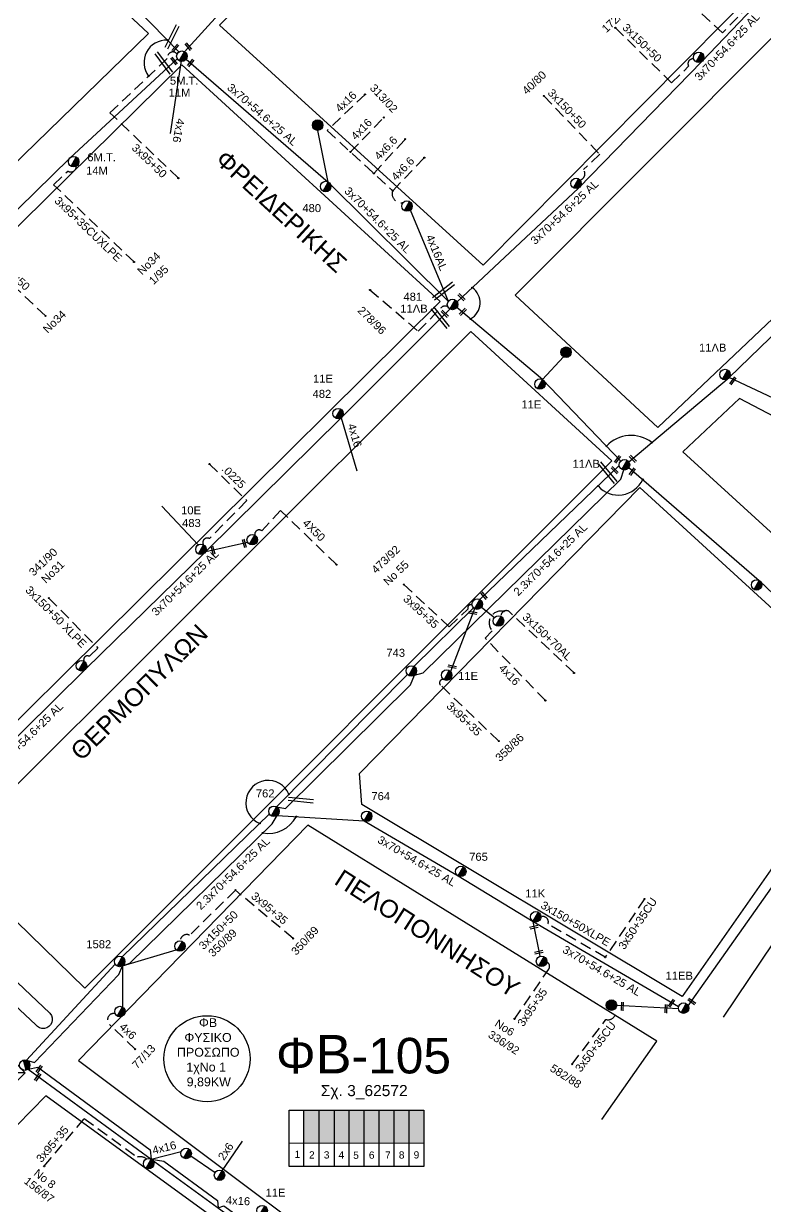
# Model space of a CAD drawing. Header units: millimetres. Extents: x 1138 to 9186, y 1584 to 2927.
# Drawn here: x 7734.1 to 7900.8, y 2413.7 to 2679.6 of the extents above; entities that cross this region are included whole.
import ezdxf
from ezdxf.enums import TextEntityAlignment as Align

# ---------------------------------------------------------------- set-up
doc = ezdxf.new("R2010")
doc.units = ezdxf.units.MM
doc.linetypes.add('DASHED', pattern=[19.05, 12.7, -6.35])
for name, color, linetype, lineweight in [('.0225', 7, 'DASHED', 30), ('2x6', 7, 'SYN_LINE', 30), ('3x150+50', 7, 'Continuous', 30), ('3x150+50 XLPE', 7, 'SYN_LINE', 30), ('3x150+70AL', 7, 'DASHED', 30), ('3x150AL+50CU', 7, 'Continuous', 30), ('3x70+54.6+25 AL', 7, 'SYN_LINE', 30), ('3x95+35', 7, 'Continuous', 30), ('3x95+35CUXLPE', 7, 'Continuous', 30), ('3X95+50', 7, 'Continuous', 30), ('4x16', 7, 'Continuous', 30), ('4x50', 7, 'Continuous', 30), ('4x50+16', 7, 'Continuous', 30), ('4x50+16AL', 7, 'Continuous', 30), ('4x6', 7, 'SYN_LINE', 30), ('Υπόβαθρο ΔΕΗ', 7, 'Continuous', 30)]:
    doc.layers.add(name, color=color, linetype=linetype, lineweight=lineweight)
for name, color, linetype in [('3x50+35CU', 7, 'Continuous'), ('Pillar OTE', 7, 'Continuous'), ('TEXT ΚΑΛΩΔΙΩΝ', 7, 'Continuous'), ('Άγνωστα', 7, 'Continuous'), ('Καλώδια ΧΤ   3x150AL+50CU', 7, 'DASHED'), ('Μηχανική τομή', 7, 'Continuous'), ('Στύλος Ξύλινος', 7, 'Continuous'), ('Στύλος Ξύλινος @ 1', 7, 'Continuous'), ('Στύλος ΦΜ', 7, 'Continuous'), ('Στύλος ΦΜ @ 1', 7, 'Continuous'), ('Συνδέσεις', 7, 'Continuous'), ('Τομή', 7, 'Continuous'), ('Υποσταθμός εναέριος 2 στύλων', 7, 'Continuous'), ('Υποσταθμός πόλεως', 7, 'Continuous')]:
    doc.layers.add(name, color=color, linetype=linetype)
doc.styles.add('arial', font='arial.ttf')
doc.styles.get("Standard").update_dxf_attribs({"font": 'arial.ttf'})
doc.linetypes.add('SYN_LINE', pattern='A,0.5,-0.0001,["/\\/\\/\\/",Standard,S=0.1,R=0,X=0,Y=-0.05],-0.25', length=0.7501)

# ---------------------------------------------------------------- blocks, each defined once
blk = doc.blocks.new('ΥΠΑΡΧΩΝ ΤΣΙΜΕΝΤΕΝΙΟΣ ΣΤΥΛΟΣ')
at = {"layer": 'Στύλος ΦΜ'}
blk.add_hatch(color=7, dxfattribs=at).paths.add_polyline_path([(-1.29, -2.28, 0.574793), (2.62, 0, 0.268822), (1.3, 2.27)])
at = {"layer": 'Στύλος ΦΜ', "color": 7}
blk.add_line((-1.29, -2.28), (1.3, 2.27), dxfattribs=at)
blk.add_circle((0, 0), 2.62, dxfattribs=at)
at = {"layer": 'Στύλος ΦΜ', "flags": 4}
for tag, p in [('ΑΡΙΘΜΟΣ', (-4.68, 8.05)), ('ΤΥΠΟΣ', (-4.91, 3.03))]:
    blk.add_attdef(tag, p, '', height=4, dxfattribs=at)
blk = doc.blocks.new('ΥΠΑΡΧΩΝ ΞΥΛΙΝΟΣ ΣΤΥΛΟΣ')
at = {"layer": 'Στύλος Ξύλινος'}
h = blk.add_hatch(color=7, dxfattribs=at)
h.paths.add_polyline_path([(-2.62, 0, 0.270008), (-1.29, -2.28), (1.3, 2.27, 0.576266)])
h.paths.add_polyline_path([(-1.29, -2.28, 0.574793), (2.62, 0, 0.268822), (1.3, 2.27)])
at = {"layer": 'Στύλος Ξύλινος', "color": 7}
blk.add_line((-1.29, -2.28), (1.3, 2.27), dxfattribs=at)
blk.add_circle((0, 0), 2.62, dxfattribs=at)
at = {"layer": 'Στύλος Ξύλινος', "flags": 4}
for tag, p in [('ΑΡΙΘΜΟΣ', (-4.91, 8.6)), ('ΤΥΠΟΣ', (-4.85, 3.39))]:
    blk.add_attdef(tag, p, '', height=4, dxfattribs=at)
blk = doc.blocks.new('ΥΠΟΣΤΑΘΜΟΣ ΕΝΑΕΡΙΟΣ ΕΠΙ 2 ΣΤΥΛΩΝ')
at = {"layer": 'Υποσταθμός εναέριος 2 στύλων', "linetype": 'Continuous'}
for points in [[(-11.97, -2.11, 0.574793), (-8.45, -0.07, 0.268822), (-9.64, 1.98)], [(9.68, -2.15, 0.574793), (13.19, -0.1, 0.268822), (12.01, 1.95)]]:
    blk.add_hatch(color=256, dxfattribs=at).paths.add_polyline_path(points)
for p, q in [((-11.97, -2.11), (-9.64, 1.98)), ((9.68, -2.15), (12.01, 1.95))]:
    blk.add_line(p, q, dxfattribs=at)
for centre in [(-10.81, -0.07), (10.84, -0.1)]:
    blk.add_circle(centre, 2.36, dxfattribs=at)
at = {"layer": 'Υποσταθμός πόλεως', "linetype": 'Continuous', "ltscale": 40}
blk.add_lwpolyline([(-8.57, 2.82), (8.57, 2.82), (8.57, -2.82), (-8.57, -2.82)], close=True, dxfattribs=at)
for points in [[(-5.75, 0), (-8.57, 2.82)], [(-8.57, -2.82), (-5.75, 0)], [(-5.75, 0), (5.75, 0)], [(5.75, 0), (8.57, 2.82)], [(8.57, -2.82), (5.75, 0)]]:
    blk.add_lwpolyline(points, dxfattribs=at)
at = {"layer": 'Υποσταθμός εναέριος 2 στύλων', "ltscale": 40, "flags": 1}
for tag, p in [('ΜΕΤΑΣΧΗΜΑΤΙΣΜΟΣ', (14.09, 2.51)), ('ΙΣΧΥΣ', (14.07, -0.28)), ('ΑΡΙΘΜΟΣ', (14.19, -3))]:
    blk.add_attdef(tag, p, '', height=1.8, dxfattribs=at)
blk = doc.blocks.new('ΜΗΧΑΝΙΚΗ ΤΟΜΗ')
at = {"layer": 'Μηχανική τομή', "ltscale": 40}
for p, q in [((-1.9, 0.8), (5.7, 0.8)), ((-1.9, -0.8), (5.7, -0.8))]:
    blk.add_line(p, q, dxfattribs=at)
blk = doc.blocks.new('ΤΟΜΗ')
at = {"layer": 'Τομή', "ltscale": 40}
for p, q in [((-5.7, 0), (17.1, 0)), ((-5.7, -2.8), (17.1, -2.8))]:
    blk.add_line(p, q, dxfattribs=at)
blk = doc.blocks.new('_ΣΥΝΔΕΣΗ')
at = {"layer": 'Συνδέσεις', "linetype": 'SYN_LINE', "ltscale": 40}
blk.add_hatch(color=256, dxfattribs=at).paths.add_polyline_path([(0.5, 0, 1), (-0.5, 0, 1)])
at = {"layer": 'Συνδέσεις'}
blk.add_circle((0, 0), 0.5, dxfattribs=at)

msp = doc.modelspace()

# ---------------------------------------------------------------- hatches: boundary and pattern name
at = {"layer": 'Καλώδια ΧΤ   3x150AL+50CU', "linetype": 'DASHED', "lineweight": -3, "ltscale": 0.2}
h = msp.add_hatch(color=1, dxfattribs=at)
h.dxf.hatch_style = 1
h.paths.add_polyline_path([(7800.52, 2435.27), (7797.08, 2435.28), (7797.08, 2427.91), (7800.52, 2427.91)])
h = msp.add_hatch(color=151, dxfattribs=at)
h.dxf.hatch_style = 1
h.paths.add_polyline_path([(7800.52, 2427.91), (7803.96, 2427.91), (7803.96, 2435.27), (7800.52, 2435.27)])
h = msp.add_hatch(color=2, dxfattribs=at)
h.dxf.hatch_style = 1
h.paths.add_polyline_path([(7807.25, 2435.27), (7803.96, 2435.27), (7803.96, 2427.91), (7807.25, 2427.9)])
h = msp.add_hatch(color=27, dxfattribs=at)
h.dxf.hatch_style = 1
h.paths.add_polyline_path([(7810.64, 2435.27), (7807.25, 2435.27), (7807.25, 2427.9), (7810.64, 2427.9)])
h = msp.add_hatch(color=85, dxfattribs=at)
h.dxf.hatch_style = 1
h.paths.add_polyline_path([(7810.64, 2427.9), (7814.04, 2427.9), (7814.04, 2435.27), (7810.64, 2435.27)])
h = msp.add_hatch(color=62, dxfattribs=at)
h.dxf.hatch_style = 1
h.paths.add_polyline_path([(7814.04, 2427.9), (7817.43, 2427.9), (7817.43, 2435.27), (7814.04, 2435.27)])
h = msp.add_hatch(color=30, dxfattribs=at)
h.dxf.hatch_style = 1
h.paths.add_polyline_path([(7817.37, 2427.9), (7820.77, 2427.9), (7820.77, 2435.27), (7817.37, 2435.27)])
h = msp.add_hatch(color=173, dxfattribs=at)
h.dxf.hatch_style = 1
h.paths.add_polyline_path([(7820.69, 2427.9), (7824.09, 2427.89), (7824.09, 2435.27), (7820.69, 2435.27)])

# ---------------------------------------------------------------- linework, layer by layer
at = {"layer": '.0225', "color": 173, "linetype": 'DASHED', "lineweight": -3, "ltscale": 0.2}
msp.add_lwpolyline([(7775.86, 2580.56), (7784.23, 2572.34), (7775.85, 2563.79, 0.785785), (7774.52, 2562.41, 2.300341)], format="xyb", dxfattribs=at)
at = {"lineweight": -3, "ltscale": 0.2}
msp.add_circle((7775.3, 2446.87), 9.67, dxfattribs=at)
at = {"layer": '2x6', "color": 173, "linetype": 'SYN_LINE', "lineweight": -3, "ltscale": 10}
msp.add_lwpolyline([(7778.7, 2421.68), (7783.29, 2428.33)], dxfattribs=at)
at = {"layer": '3x150+50', "color": 62, "linetype": 'DASHED', "lineweight": -3, "ltscale": 0.2}
for points in [[(7867.11, 2678.64), (7879.75, 2666.26), (7883.58, 2670, -0.642761), (7884.73, 2671.63, 149.644447)], [(7851.04, 2663.31), (7863.62, 2650.19), (7859.93, 2646.76, -0.538062), (7859.18, 2644.39, 1.746549)], [(7864.82, 2469.67), (7851.95, 2477.16, 0.65716), (7850.4, 2478.76, -2.203864)]]:
    msp.add_lwpolyline(points, format="xyb", dxfattribs=at)
at = {"layer": '3x150+50', "color": 173, "linetype": 'DASHED', "lineweight": -3, "ltscale": 0.2}
msp.add_lwpolyline([(7811.94, 2619.7), (7822.79, 2610.42), (7827.83, 2615.63, -0.302395), (7829.42, 2615.98, -240.049024)], format="xyb", dxfattribs=at)
at = {"layer": '3x150+50', "color": 1, "linetype": 'DASHED', "lineweight": -3, "ltscale": 0.2}
msp.add_lwpolyline([(7781.69, 2484.78), (7771.4, 2474.61, 0.557093), (7769.29, 2473.36, -45.074069)], format="xyb", dxfattribs=at)
at = {"layer": '3x150+50 XLPE', "color": 173, "linetype": 'DASHED', "lineweight": -3, "ltscale": 0.2}
msp.add_lwpolyline([(7739.75, 2550.41), (7750.79, 2539.19), (7748.87, 2537.3, 0.750949), (7747.65, 2536.23, -144.611953)], format="xyb", dxfattribs=at)
at = {"layer": '3x150+70AL', "color": 1, "linetype": 'DASHED', "lineweight": -3, "ltscale": 0.2}
msp.add_lwpolyline([(7857.82, 2533.59), (7843.36, 2547.29, 0.703392), (7841.41, 2546.3, 3.011955)], format="xyb", dxfattribs=at)
at = {"layer": '3x150AL+50CU', "color": 173, "linetype": 'DASHED', "lineweight": -3, "ltscale": 0.2}
msp.add_lwpolyline([(7901.77, 2802.84), (7906.53, 2798.43, -0.51785), (7908.28, 2793.91), (7956.43, 2748.51, -0.292904), (7955.3, 2742.75), (7938.7, 2725.56, 0.430184), (7934.51, 2721.84), (7912.4, 2699.29, 0.686277), (7907.8, 2694.78), (7891.2, 2677.49), (7878.09, 2689.66)], format="xyb", dxfattribs=at)
at = {"layer": '3x50+35CU', "color": 62, "linetype": 'DASHED', "lineweight": -3, "ltscale": 0.2}
msp.add_lwpolyline([(7873.68, 2482.79), (7864.82, 2469.67)], dxfattribs=at)
msp.add_lwpolyline([(7857.39, 2445.62), (7864.99, 2455.69, 0.631053), (7867.08, 2458.08, 5.916029)], format="xyb", dxfattribs=at)
at = {"layer": '3x70+54.6+25 AL', "color": 30, "linetype": 'SYN_LINE', "lineweight": -3, "ltscale": 15}
for points in [[(7897.05, 2801.47), (7873.43, 2778.03), (7848.41, 2752.98), (7816.7, 2720.75), (7791.57, 2696.75), (7770.24, 2673.27)], [(7770.62, 2671.57), (7802.56, 2643.96), (7829.57, 2617.14)], [(7802.56, 2643.96), (7800.21, 2655.58)]]:
    msp.add_lwpolyline(points, dxfattribs=at)
at = {"layer": '3x70+54.6+25 AL', "color": 5, "linetype": 'SYN_LINE', "lineweight": -3, "ltscale": 15}
msp.add_lwpolyline([(7689.26, 2747.78), (7715.73, 2724.7), (7744, 2698.84), (7769, 2673.23)], dxfattribs=at)
at = {"layer": '3x70+54.6+25 AL', "color": 62, "linetype": 'SYN_LINE', "lineweight": -3, "ltscale": 15}
for points in [[(7831.52, 2617.02), (7858.81, 2642.6), (7886.64, 2671.13), (7909.84, 2695.49)], [(7868.31, 2581.22), (7850.73, 2599.56), (7831.49, 2615.77)], [(7870.14, 2581.04), (7892.72, 2599.99), (7906.5, 2613.38)], [(7734.7, 2446.54), (7736.53, 2446.03), (7755.49, 2465.78), (7756.29, 2467.74), (7757.95, 2468.36), (7789.94, 2499.68), (7791.05, 2501.55)], [(7791.05, 2501.55), (7810.62, 2500.35)], [(7810.62, 2500.35), (7831.78, 2487.95), (7848.64, 2477.75), (7881.34, 2458.63)], [(7867.42, 2458.87), (7881.28, 2458.14)]]:
    msp.add_lwpolyline(points, dxfattribs=at)
at = {"layer": '3x70+54.6+25 AL', "color": 1, "linetype": 'SYN_LINE', "lineweight": -3, "ltscale": 15}
for points in [[(7657.16, 2563.39), (7685.13, 2591.19), (7713.72, 2619.31), (7744.49, 2649.36), (7768.62, 2671.67)], [(7790.94, 2503.52), (7792.98, 2503.13), (7821.08, 2530.94), (7821.95, 2533.11), (7823.88, 2533.61), (7868.33, 2577.17), (7869, 2579.23)], [(7836.63, 2550.09), (7867.99, 2580.2)], [(7821.83, 2535.07), (7835.22, 2548.23)], [(7835.47, 2548.04), (7830.04, 2533.9)], [(7790.94, 2503.52), (7820.37, 2533.25)], [(7756.24, 2469.76), (7789.34, 2501.89)], [(7756.29, 2467.74), (7768.38, 2471.35)], [(7734.7, 2446.54), (7754.66, 2468.12)]]:
    msp.add_lwpolyline(points, dxfattribs=at)
at = {"layer": '3x70+54.6+25 AL', "color": 173, "linetype": 'SYN_LINE', "lineweight": -3, "ltscale": 15}
for points in [[(7695.95, 2483.19), (7710.36, 2497.37), (7726.97, 2513.76), (7747.97, 2534.45), (7775.02, 2560.93), (7805.47, 2590.96), (7829.93, 2615.4)], [(7735.09, 2444.54), (7762.76, 2424.29), (7777.62, 2413.51), (7803.72, 2394.38), (7834.01, 2372.47), (7856.2, 2356.17), (7884.73, 2335.7)]]:
    msp.add_lwpolyline(points, dxfattribs=at)
at = {"layer": '3x70+54.6+25 AL', "color": 173, "linetype": 'SYN_LINE', "lineweight": -3, "ltscale": 10}
msp.add_lwpolyline([(7775.02, 2560.93), (7784.44, 2562.98)], dxfattribs=at)
at = {"layer": '3x70+54.6+25 AL', "color": 1, "linetype": 'SYN_LINE', "lineweight": -3, "ltscale": 4}
msp.add_lwpolyline([(7837.02, 2548.41), (7839.92, 2546.03)], dxfattribs=at)
at = {"layer": '3x70+54.6+25 AL', "color": 62, "linetype": 'SYN_LINE', "lineweight": -3, "ltscale": 10}
msp.add_lwpolyline([(7850.19, 2469.89), (7848.64, 2477.75)], dxfattribs=at)
at = {"layer": '3x70+54.6+25 AL', "color": 1, "linetype": 'SYN_LINE', "lineweight": -3, "ltscale": 10}
msp.add_lwpolyline([(7756.29, 2467.74), (7756.3, 2458.5)], dxfattribs=at)
at = {"layer": '3x70+54.6+25 AL', "color": 2, "linetype": 'SYN_LINE', "lineweight": -3, "ltscale": 15}
msp.add_lwpolyline([(7735.09, 2444.54), (7737.3, 2444.99), (7762.51, 2426.39), (7762.76, 2424.29), (7765.6, 2423.81), (7777.65, 2414.99), (7777.83, 2413.35), (7779.06, 2413.79), (7803.86, 2395.98), (7803.92, 2394.23), (7805.25, 2394.59), (7833.8, 2374.02), (7834.01, 2372.47), (7834.96, 2372.97), (7856.51, 2357.54), (7856.4, 2356.03), (7858.22, 2356.38), (7884.98, 2337.24), (7884.73, 2335.7)], dxfattribs=at)
at = {"layer": '3x70+54.6+25 AL', "color": 173, "linetype": 'SYN_LINE', "lineweight": -3, "ltscale": 8}
msp.add_lwpolyline([(7771.64, 2425.03), (7777.11, 2421.27)], dxfattribs=at)
at = {"layer": '3x95+35', "color": 1, "linetype": 'DASHED', "lineweight": -3, "ltscale": 0.2}
for points in [[(7819.54, 2553.46), (7829.76, 2543.98), (7833.97, 2547.97, -0.628025), (7834.88, 2548.91, 170.869946)], [(7840.89, 2518.27), (7827.8, 2530.86, -0.831211), (7828.6, 2532.07, -7.82964)]]:
    msp.add_lwpolyline(points, format="xyb", dxfattribs=at)
msp.add_lwpolyline([(7794.69, 2473.88), (7781.69, 2484.78)], dxfattribs=at)
at = {"layer": '3x95+35', "color": 62, "linetype": 'DASHED', "lineweight": -3, "ltscale": 0.2}
msp.add_lwpolyline([(7844.43, 2455.79), (7852.13, 2466.99, 0.469256), (7851.68, 2468.6, 1.650937)], format="xyb", dxfattribs=at)
at = {"layer": '3x95+35', "color": 173, "linetype": 'DASHED', "lineweight": -3, "ltscale": 0.2}
msp.add_lwpolyline([(7738.68, 2422.68), (7747.7, 2433.4), (7759.64, 2424.75, -0.237674), (7761.7, 2424.35, 17.915205)], format="xyb", dxfattribs=at)
at = {"layer": '3x95+35CUXLPE', "color": 1, "linetype": 'DASHED', "lineweight": -3, "ltscale": 0.2}
msp.add_lwpolyline([(7758.9, 2625.99), (7740.82, 2643.35), (7744.01, 2646.44, 0.618044), (7745.91, 2647.51, -77.201215)], format="xyb", dxfattribs=at)
at = {"layer": '3X95+50', "color": 5, "linetype": 'DASHED', "lineweight": -3, "ltscale": 0.2}
msp.add_lwpolyline([(7768.86, 2644.84), (7753.49, 2659.51), (7766.47, 2671.85, -0.799469), (7768.57, 2672.71, -0.012899)], format="xyb", dxfattribs=at)
at = {"layer": '4x16', "color": 5, "linetype": 'SYN_LINE', "lineweight": -3, "ltscale": 15}
msp.add_lwpolyline([(7769.65, 2672.25), (7767.02, 2654.84)], dxfattribs=at)
at = {"layer": '4x16', "color": 30, "linetype": 'DASHED', "lineweight": -3, "ltscale": 0.2}
msp.add_lwpolyline([(7810.83, 2663.66), (7802.32, 2655.53), (7817.05, 2642.01, 0.588237), (7819.38, 2639.35, -76.271339)], format="xyb", dxfattribs=at)
msp.add_lwpolyline([(7807.56, 2650.72), (7815.06, 2658.47)], dxfattribs=at)
at = {"layer": '4x16', "color": 30, "linetype": 'Continuous', "lineweight": -3, "ltscale": 0.2}
msp.add_lwpolyline([(7829.57, 2617.14), (7821.02, 2637.66)], dxfattribs=at)
at = {"layer": '4x16', "color": 173, "linetype": 'SYN_LINE', "lineweight": -3, "ltscale": 15}
msp.add_lwpolyline([(7805.47, 2590.96), (7809.02, 2579.02)], dxfattribs=at)
at = {"layer": '4x16', "color": 1, "linetype": 'DASHED', "lineweight": -3, "ltscale": 0.2}
msp.add_lwpolyline([(7851.37, 2527.4), (7837.82, 2541.45), (7839.42, 2543.05, -0.730413), (7841.96, 2547.43, 12.680462)], format="xyb", dxfattribs=at)
at = {"layer": '4x16', "color": 173, "linetype": 'SYN_LINE', "lineweight": -3, "ltscale": 8}
msp.add_lwpolyline([(7762.76, 2424.29), (7769.49, 2425.98)], dxfattribs=at)
at = {"layer": '4x50', "color": 151, "linetype": 'DASHED', "lineweight": -3, "ltscale": 0.2}
msp.add_lwpolyline([(7738.97, 2613.86), (7724.69, 2627.44)], dxfattribs=at)
at = {"layer": '4x50', "color": 173, "linetype": 'SYN_LINE', "lineweight": -3, "ltscale": 15}
msp.add_lwpolyline([(7773.29, 2562.37), (7765.13, 2571.12)], dxfattribs=at)
at = {"layer": '4x50', "color": 173, "linetype": 'DASHED', "lineweight": -3, "ltscale": 0.2}
msp.add_lwpolyline([(7804.4, 2557.94), (7791.86, 2570.13), (7787.6, 2565.55, 0.701045), (7786.06, 2564.56, 15.479791)], format="xyb", dxfattribs=at)
at = {"layer": '4x50+16', "color": 1, "linetype": 'Continuous', "lineweight": -3, "ltscale": 0.2}
msp.add_lwpolyline([(7870.17, 2579.81), (7899.45, 2554.4), (7929.24, 2525.89)], dxfattribs=at)
at = {"layer": '4x50+16', "color": 62, "linetype": 'Continuous', "lineweight": -3, "ltscale": 0.2}
msp.add_lwpolyline([(7883.5, 2458.78), (7906.19, 2490.93), (7929.18, 2523.81)], dxfattribs=at)
at = {"layer": '4x50+16AL', "color": 62, "linetype": 'Continuous', "lineweight": -3, "ltscale": 0.2}
msp.add_lwpolyline([(7976.73, 2555.1), (7953.47, 2568.89), (7921.13, 2586.67), (7892.72, 2599.99)], dxfattribs=at)
at = {"layer": '4x6', "color": 30, "linetype": 'DASHED', "lineweight": -3, "ltscale": 0.2}
for points in [[(7812.79, 2645.91), (7819.87, 2653.6)], [(7817.05, 2642.01), (7824.17, 2649.43)]]:
    msp.add_lwpolyline(points, dxfattribs=at)
at = {"layer": '4x6', "color": 62, "linetype": 'SYN_LINE', "lineweight": -3, "ltscale": 8}
msp.add_lwpolyline([(7850.73, 2599.56), (7855.45, 2604.67)], dxfattribs=at)
at = {"layer": '4x6', "color": 1, "linetype": 'DASHED', "lineweight": -3, "ltscale": 0.2}
msp.add_lwpolyline([(7759.17, 2449.01), (7753.38, 2454.56, -0.737436), (7754.63, 2457.04, -0.01897)], format="xyb", dxfattribs=at)
at = {"layer": 'Pillar OTE', "lineweight": -3, "ltscale": 40}
for points in [[(7793.75, 2422.63), (7793.75, 2435.28), (7824.08, 2435.27), (7824.08, 2422.61), (7793.75, 2422.64)], [(7797.08, 2422.63), (7797.08, 2435.28)], [(7800.52, 2422.63), (7800.52, 2435.27)], [(7803.96, 2422.63), (7803.96, 2435.27)], [(7807.25, 2422.62), (7807.25, 2435.27)], [(7810.64, 2422.62), (7810.64, 2435.27)], [(7814.04, 2422.62), (7814.04, 2435.27)], [(7817.37, 2422.61), (7817.37, 2435.27)], [(7820.76, 2422.61), (7820.76, 2435.27)], [(7793.75, 2427.92), (7824.08, 2427.89)]]:
    msp.add_lwpolyline(points, dxfattribs=at)
at = {"layer": 'Υπόβαθρο ΔΕΗ', "lineweight": -3}
for points in [[(7778.09, 2679.26), (7898.21, 2798.16), (7955.26, 2744.22), (7837.37, 2625.25)], [(7844.55, 2618.49), (7962.83, 2737.13), (7998.62, 2704.43), (7876.66, 2588.77)], [(7872.63, 2575.32), (7927.25, 2525.28), (7882.15, 2460.87), (7810.14, 2504.04), (7809.58, 2511)], [(7739.05, 2438.51), (7710.01, 2408.85), (7868.84, 2310.01), (7883.68, 2333.33)]]:
    msp.add_lwpolyline(points, close=True, dxfattribs=at)
for points in [[(7693.08, 2741.92), (7762.18, 2677.35), (7644.14, 2562.55), (7578.3, 2625.34)], [(7827.73, 2617.08), (7769.62, 2670.29), (7651.91, 2554.37), (7709.42, 2499.92), (7827.73, 2617.08)], [(7834.6, 2610.36), (7866.31, 2581.31), (7747.85, 2462.75), (7716.9, 2492.87), (7834.6, 2610.36)], [(7864.07, 2433.21), (7876.42, 2450.83), (7797.94, 2499.4), (7746.41, 2446.44), (7888.41, 2340.06), (7941.01, 2420.31), (8001.62, 2538.28), (7965.22, 2558.48), (7895.05, 2595.29), (7882.28, 2583.32), (7946.47, 2524.73), (7973.42, 2483.39)], [(7891.41, 2456.19), (7933.9, 2519.4), (7954.65, 2499.94)]]:
    msp.add_lwpolyline(points, dxfattribs=at)
msp.add_lwpolyline([(7712.46, 2483.11), (7740, 2457.07, -1.049656), (7736.81, 2454.51), (7709.27, 2480.29, -1.144018)], format="xyb", close=True, dxfattribs=at)
for centre, radius, start, end in [((7766.19, 2670.82), 5.06, 87.5002, 217.2986), ((7832.52, 2616.82), 4.17, 299.3267, 54.561), ((7870.67, 2579.43), 7.57, 52.0537, 137.3505), ((7867.77, 2579.66), 6.07, 221.5758, 335.2077), ((7789.06, 2504.41), 5.03, 22.3655, 247.5997), ((7789.08, 2504.66), 7.15, 259.8984, 331.8427)]:
    msp.add_arc(centre, radius, start, end, dxfattribs=at)

# ---------------------------------------------------------------- block references
at = {"layer": 'Μηχανική τομή', "lineweight": -3}
for p, xscale, yscale, zscale, rotation in [((7767.87, 2673.76), 0.2499999999999998, 0.2499999999999998, 0.4999999999999997, 49.78550629045485), ((7771.46, 2674.05), 0.2499999999999998, 0.2499999999999998, 0.4999999999999997, 128.9938703653352), ((7768.22, 2670.81), 0.2499999999999998, 0.2499999999999998, 0.4999999999999997, 128.9938703653352), ((7771.35, 2670.39), 0.2499999999999998, 0.2499999999999998, 0.4999999999999997, 49.78550629045485), ((7832.88, 2617.73), 0.25, 0.25, 0.25, 135.5619083560475), ((7829.08, 2613.98), 0.25, 0.25, 0.25, 135.5619083560475), ((7832.48, 2614.43), 0.25, 0.25, 0.25, 45.37448939388648), ((7893.28, 2598.89), 0.25, 0.25, 0.25, 54.4856197192397), ((7867.34, 2581.23), 0.25, 0.25, 0.25, 54.4856197192397), ((7871.35, 2581.38), 0.2499999999999999, 0.2499999999999999, 0.2499999999999999, 134.8389962737001), ((7867.29, 2578.83), 0.25, 0.25, 0.25, 134.8389962737001), ((7870.68, 2578.46), 0.25, 0.25, 0.25, 54.4856197192397), ((7783.87, 2562.22), 0.2499999999999999, 0.2499999999999999, 0.2499999999999999, 105.2135473040642), ((7776.82, 2560.68), 0.2499999999999999, 0.2499999999999999, 0.2499999999999999, 105.2135473040642), ((7837.92, 2550.61), 0.25, 0.25, 0.4999999999999996, 130.7560367774271), ((7835.55, 2546.98), 0.25, 0.25, 0.4999999999999996, 170.0133607672993), ((7830.91, 2534.89), 0.25, 0.25, 0.4999999999999996, 170.0133607672993), ((7848.35, 2476.35), 0.2499999999999999, 0.2499999999999999, 0.2499999999999999, 12.60162443680931), ((7849.45, 2470.74), 0.2499999999999999, 0.2499999999999999, 0.2499999999999999, 12.60162443680931), ((7868.68, 2458.14), 0.2499999999999999, 0.2499999999999999, 0.2499999999999999, 87.49733420706052), ((7879.48, 2458.98), 0.25, 0.25, 0.25, 54.4856197192397), ((7884.67, 2459.4), 0.25, 0.25, 0.25, 142.294314595575), ((7878.49, 2457.62), 0.2499999999999999, 0.2499999999999999, 0.2499999999999999, 87.49733420706052), ((7736.99, 2442.32), 0.25, 0.25, 0.25, 54.4856197192397), ((7737.31, 2444.15), 0.25, 0.25, 0.25, 54.4856197192397)]:
    msp.add_blockref('ΜΗΧΑΝΙΚΗ ΤΟΜΗ', p, dxfattribs=dict(at, xscale=xscale, yscale=yscale, zscale=zscale, rotation=rotation))
at = {"layer": 'Στύλος Ξύλινος @ 1', "lineweight": -3, "ltscale": 40, "xscale": 0.4499999999998181, "yscale": 0.4499999999998181, "zscale": 0.4499999999998181}
for p in [(7800.18, 2656.75), (7856.03, 2605.7), (7866.24, 2458.91)]:
    msp.add_blockref('ΥΠΑΡΧΩΝ ΞΥΛΙΝΟΣ ΣΤΥΛΟΣ', p, dxfattribs=at)
at = {"layer": 'Στύλος ΦΜ @ 1', "lineweight": -3, "ltscale": 40}
ref = msp.add_blockref('ΥΠΑΡΧΩΝ ΤΣΙΜΕΝΤΕΝΙΟΣ ΣΤΥΛΟΣ', (7769.65, 2672.25), dxfattribs=dict(at, xscale=0.4499999999998182, yscale=0.4499999999998182, zscale=0.4499999999998182))
ref.add_attrib('ΤΥΠΟΣ', '11M', (7766.68, 2663.17), dxfattribs={"layer": 'Στύλος ΦΜ', "height": 1.8, "rotation": 360, "flags": 4})
ref.add_attrib('ΑΡΙΘΜΟΣ', '5M.T.', (7766.96, 2665.85), dxfattribs={"layer": 'Στύλος ΦΜ', "height": 1.8, "rotation": 360, "flags": 4})
for p, xscale, yscale, zscale in [((7885.85, 2671.99), 0.4499999999998182, 0.4499999999998182, 0.4499999999998182), ((7858.27, 2643.65), 0.4499999999998182, 0.4499999999998182, 0.4499999999998182), ((7820.26, 2638.56), 0.4499999999998182, 0.4499999999998182, 0.4499999999998182), ((7785.47, 2563.54), 0.4499999999998182, 0.4499999999998182, 0.4499999999998182), ((7898.86, 2553.38), 0.4499999999998182, 0.4499999999998182, 0.4499999999998182), ((7836.05, 2549.07), 0.4499999999998182, 0.4499999999998182, 0.4499999999998182), ((7840.83, 2545.28), 0.4499999999998182, 0.4499999999998182, 0.4499999999998182), ((7747.07, 2535.21), 0.4499999999998182, 0.4499999999998182, 0.4499999999998182), ((7769.21, 2472.19), 0.4499999999998182, 0.4499999999998182, 0.4499999999998182), ((7850.51, 2468.76), 0.4499999999998182, 0.4499999999998182, 0.4499999999998182), ((7755.72, 2457.48), 0.4499999999998182, 0.4499999999998182, 0.4499999999998182), ((7770.6, 2425.56), 0.4499999999998181, 0.4499999999998181, 0.4499999999998181), ((7762.17, 2423.27), 0.4499999999998181, 0.4499999999998181, 0.4499999999998181), ((7778.11, 2420.66), 0.4499999999998181, 0.4499999999998181, 0.4499999999998181)]:
    msp.add_blockref('ΥΠΑΡΧΩΝ ΤΣΙΜΕΝΤΕΝΙΟΣ ΣΤΥΛΟΣ', p, dxfattribs=dict(at, xscale=xscale, yscale=yscale, zscale=zscale))
ref = msp.add_blockref('ΥΠΑΡΧΩΝ ΤΣΙΜΕΝΤΕΝΙΟΣ ΣΤΥΛΟΣ', (7745.33, 2648.54), dxfattribs=dict(at, xscale=0.4499999999998183, yscale=0.4499999999998183, zscale=0.4499999999998183))
ref.add_attrib('ΤΥΠΟΣ', '14M', (7748.12, 2645.63), dxfattribs={"layer": 'Στύλος ΦΜ', "height": 1.8, "rotation": 360, "flags": 4})
ref.add_attrib('ΑΡΙΘΜΟΣ', '6M.T.', (7748.39, 2648.64), dxfattribs={"layer": 'Στύλος ΦΜ', "height": 1.8, "rotation": 360, "flags": 4})
ref = msp.add_blockref('ΥΠΑΡΧΩΝ ΤΣΙΜΕΝΤΕΝΙΟΣ ΣΤΥΛΟΣ', (7801.97, 2642.94), dxfattribs=dict(at, xscale=0.4499999999998182, yscale=0.4499999999998182, zscale=0.4499999999998182))
ref.add_attrib('ΑΡΙΘΜΟΣ', '480', (7796.74, 2637.2), dxfattribs={"layer": 'Στύλος ΦΜ', "height": 1.8, "rotation": 360, "flags": 4})
ref = msp.add_blockref('ΥΠΑΡΧΩΝ ΤΣΙΜΕΝΤΕΝΙΟΣ ΣΤΥΛΟΣ', (7830.51, 2616.43), dxfattribs=dict(at, xscale=0.4499999999998182, yscale=0.4499999999998182, zscale=0.4499999999998182))
ref.add_attrib('ΤΥΠΟΣ', '11ΛΒ', (7818.76, 2614.61), dxfattribs={"layer": 'Στύλος ΦΜ', "height": 1.8, "rotation": 360, "flags": 4})
ref.add_attrib('ΑΡΙΘΜΟΣ', '481', (7819.47, 2617.28), dxfattribs={"layer": 'Στύλος ΦΜ', "height": 1.8, "rotation": 360, "flags": 4})
ref = msp.add_blockref('ΥΠΑΡΧΩΝ ΤΣΙΜΕΝΤΕΝΙΟΣ ΣΤΥΛΟΣ', (7891.76, 2600.68), dxfattribs=dict(at, xscale=0.4499999999998182, yscale=0.4499999999998182, zscale=0.4499999999998182))
ref.add_attrib('ΑΡΙΘΜΟΣ', '11ΛΒ', (7885.92, 2605.83), dxfattribs={"layer": 'Στύλος ΦΜ', "height": 1.8, "rotation": 360, "flags": 4})
ref = msp.add_blockref('ΥΠΑΡΧΩΝ ΤΣΙΜΕΝΤΕΝΙΟΣ ΣΤΥΛΟΣ', (7804.77, 2591.9), dxfattribs=dict(at, xscale=0.4499999999998181, yscale=0.4499999999998181, zscale=0.4499999999998181))
ref.add_attrib('ΤΥΠΟΣ', '11E', (7799.13, 2598.86), dxfattribs={"layer": 'Στύλος ΦΜ', "height": 1.8, "flags": 4})
ref.add_attrib('ΑΡΙΘΜΟΣ', '482', (7799.04, 2595.44), dxfattribs={"layer": 'Στύλος ΦΜ', "height": 1.8, "flags": 4})
ref = msp.add_blockref('ΥΠΑΡΧΩΝ ΤΣΙΜΕΝΤΕΝΙΟΣ ΣΤΥΛΟΣ', (7850.15, 2598.54), dxfattribs=dict(at, xscale=0.4499999999998182, yscale=0.4499999999998182, zscale=0.4499999999998182))
ref.add_attrib('ΤΥΠΟΣ', '11E', (7845.99, 2593.06), dxfattribs={"layer": 'Στύλος ΦΜ', "height": 1.8, "rotation": 360, "flags": 4})
ref = msp.add_blockref('ΥΠΑΡΧΩΝ ΤΣΙΜΕΝΤΕΝΙΟΣ ΣΤΥΛΟΣ', (7869.15, 2580.39), dxfattribs=dict(at, xscale=0.4499999999998182, yscale=0.4499999999998182, zscale=0.4499999999998182))
ref.add_attrib('ΤΥΠΟΣ', '11ΛB', (7857.48, 2579.71), dxfattribs={"layer": 'Στύλος ΦΜ', "height": 1.8, "rotation": 360, "flags": 4})
ref = msp.add_blockref('ΥΠΑΡΧΩΝ ΤΣΙΜΕΝΤΕΝΙΟΣ ΣΤΥΛΟΣ', (7773.94, 2561.38), dxfattribs=dict(at, xscale=0.4499999999998182, yscale=0.4499999999998182, zscale=0.4499999999998182))
ref.add_attrib('ΤΥΠΟΣ', '10E', (7769.48, 2569.26), dxfattribs={"layer": 'Στύλος ΦΜ', "height": 1.8, "flags": 4})
ref.add_attrib('ΑΡΙΘΜΟΣ', '483', (7769.7, 2566.41), dxfattribs={"layer": 'Στύλος ΦΜ', "height": 1.8, "flags": 4})
ref = msp.add_blockref('ΥΠΑΡΧΩΝ ΤΣΙΜΕΝΤΕΝΙΟΣ ΣΤΥΛΟΣ', (7821.24, 2534.05), dxfattribs=dict(at, xscale=0.4499999999998182, yscale=0.4499999999998182, zscale=0.4499999999998182))
ref.add_attrib('ΤΥΠΟΣ', '743', (7815.63, 2537.22), dxfattribs={"layer": 'Στύλος ΦΜ', "height": 1.8, "rotation": 360, "flags": 4})
ref = msp.add_blockref('ΥΠΑΡΧΩΝ ΤΣΙΜΕΝΤΕΝΙΟΣ ΣΤΥΛΟΣ', (7829.18, 2533.1), dxfattribs=dict(at, xscale=0.4499999999998182, yscale=0.4499999999998182, zscale=0.4499999999998182))
ref.add_attrib('ΤΥΠΟΣ', '11E', (7831.76, 2532.03), dxfattribs={"layer": 'Στύλος ΦΜ', "height": 1.8, "rotation": 360, "flags": 4})
ref = msp.add_blockref('ΥΠΑΡΧΩΝ ΤΣΙΜΕΝΤΕΝΙΟΣ ΣΤΥΛΟΣ', (7790.35, 2502.49), dxfattribs=dict(at, xscale=0.4499999999998182, yscale=0.4499999999998182, zscale=0.4499999999998182))
ref.add_attrib('ΤΥΠΟΣ', '762', (7786.29, 2505.61), dxfattribs={"layer": 'Στύλος ΦΜ', "height": 1.8, "rotation": 360, "flags": 4})
ref = msp.add_blockref('ΥΠΑΡΧΩΝ ΤΣΙΜΕΝΤΕΝΙΟΣ ΣΤΥΛΟΣ', (7811.21, 2501.37), dxfattribs=dict(at, xscale=0.4499999999998182, yscale=0.4499999999998182, zscale=0.4499999999998182))
ref.add_attrib('ΤΥΠΟΣ', '764', (7812.26, 2505), dxfattribs={"layer": 'Στύλος ΦΜ', "height": 1.8, "rotation": 360, "flags": 4})
ref = msp.add_blockref('ΥΠΑΡΧΩΝ ΤΣΙΜΕΝΤΕΝΙΟΣ ΣΤΥΛΟΣ', (7832.36, 2488.98), dxfattribs=dict(at, xscale=0.4499999999998182, yscale=0.4499999999998182, zscale=0.4499999999998182))
ref.add_attrib('ΤΥΠΟΣ', '765', (7834.25, 2491.37), dxfattribs={"layer": 'Στύλος ΦΜ', "height": 1.8, "rotation": 360, "flags": 4})
ref = msp.add_blockref('ΥΠΑΡΧΩΝ ΤΣΙΜΕΝΤΕΝΙΟΣ ΣΤΥΛΟΣ', (7849.22, 2478.78), dxfattribs=dict(at, xscale=0.4499999999998182, yscale=0.4499999999998182, zscale=0.4499999999998182))
ref.add_attrib('ΤΥΠΟΣ', '11K', (7846.86, 2483.12), dxfattribs={"layer": 'Στύλος ΦΜ', "height": 1.8, "rotation": 360, "flags": 4})
ref = msp.add_blockref('ΥΠΑΡΧΩΝ ΤΣΙΜΕΝΤΕΝΙΟΣ ΣΤΥΛΟΣ', (7755.66, 2468.73), dxfattribs=dict(at, xscale=0.4499999999998182, yscale=0.4499999999998182, zscale=0.4499999999998182))
ref.add_attrib('ΤΥΠΟΣ', '1582', (7748.17, 2471.71), dxfattribs={"layer": 'Στύλος ΦΜ', "height": 1.8, "rotation": 360, "flags": 4})
ref = msp.add_blockref('ΥΠΑΡΧΩΝ ΤΣΙΜΕΝΤΕΝΙΟΣ ΣΤΥΛΟΣ', (7882.45, 2458.24), dxfattribs=dict(at, xscale=0.4499999999998182, yscale=0.4499999999998182, zscale=0.4499999999998182))
ref.add_attrib('ΤΥΠΟΣ', '11EB', (7878.4, 2464.64), dxfattribs={"layer": 'Στύλος ΦΜ', "height": 1.8, "flags": 4})
ref = msp.add_blockref('ΥΠΑΡΧΩΝ ΤΣΙΜΕΝΤΕΝΙΟΣ ΣΤΥΛΟΣ', (7787.69, 2412.72), dxfattribs=dict(at, xscale=0.449999999999818, yscale=0.449999999999818, zscale=0.449999999999818))
ref.add_attrib('ΤΥΠΟΣ', '11E', (7788.47, 2415.85), dxfattribs={"layer": 'Στύλος ΦΜ', "height": 1.8, "flags": 4})
at = {"layer": 'Συνδέσεις', "lineweight": -3, "xscale": 0.25, "yscale": 0.25, "zscale": 0.25}
for p in [(7867.11, 2678.64), (7766.41, 2675.88), (7762.16, 2667.75), (7810.83, 2663.66), (7851.04, 2663.32), (7815.07, 2658.47), (7819.87, 2653.61), (7807.56, 2650.72), (7824.17, 2649.43), (7812.8, 2645.91), (7768.86, 2644.84), (7817.05, 2642.01), (7758.9, 2625.99), (7811.94, 2619.71), (7834.94, 2620.22), (7738.97, 2613.86), (7834.56, 2613.18), (7865.11, 2584.56), (7875.33, 2585.39), (7775.86, 2580.56), (7873.28, 2577.11), (7863.23, 2575.64), (7804.4, 2557.94), (7819.54, 2553.46), (7739.75, 2550.42), (7841.96, 2547.44), (7857.82, 2533.59), (7851.37, 2527.4), (7840.89, 2518.27), (7793.71, 2506.32), (7787.15, 2499.76), (7795.39, 2501.28), (7787.83, 2497.62), (7781.7, 2484.78), (7873.68, 2482.79), (7794.69, 2473.88), (7864.82, 2469.67), (7844.43, 2455.8), (7759.17, 2449.01), (7857.39, 2445.62), (7738.68, 2422.68)]:
    msp.add_blockref('_ΣΥΝΔΕΣΗ', p, dxfattribs=at)
at = {"layer": 'Τομή', "lineweight": -3, "xscale": 0.2499999999999999, "yscale": 0.2499999999999999, "zscale": 0.2499999999999999}
for p, rotation in [((7768.33, 2677.69), 243.3240084189426), ((7764.97, 2672.09), 306.6480168378811), ((7829.79, 2620), 217.803170567336), ((7827.08, 2614.78), 308.9086728365508), ((7866.04, 2577.28), 129.6137680210047), ((7797.77, 2504.48), 174.31877867014)]:
    msp.add_blockref('ΤΟΜΗ', p, dxfattribs=dict(at, rotation=rotation))
at = {"layer": 'Υποσταθμός εναέριος 2 στύλων', "lineweight": -3, "xscale": 0.4999999999999999, "yscale": 0.4999999999999999, "zscale": 0.4999999999999999, "rotation": 44.18414426045279}
msp.add_blockref('ΥΠΟΣΤΑΘΜΟΣ ΕΝΑΕΡΙΟΣ ΕΠΙ 2 ΣΤΥΛΩΝ', (7730.4, 2441.68), dxfattribs=at)

# ---------------------------------------------------------------- texts
at = {"lineweight": -3, "ltscale": 40, "char_height": 4, "width": 65.6312, "attachment_point": 1, "style": 'arial'}
for s, insert, rotation in [('ΘEPMOΠYΛΩN', (7744.23, 2516.46), 44.6788), ('ΠEΛOΠONNHΣOY', (7805.8, 2489.66), 327.2709)]:
    msp.add_mtext(s, dxfattribs=dict(at, insert=insert, rotation=rotation))
at = {"lineweight": -3, "ltscale": 30, "char_height": 1.63, "width": 11.2573, "attachment_point": 1}
for s, insert in [('1', (7794.99, 2426.2)), ('2', (7798.23, 2426.06)), ('3', (7801.56, 2426.06)), ('4', (7804.87, 2426.06)), ('5', (7808.17, 2425.98)), ('6', (7811.69, 2426.01)), ('7', (7815.32, 2426.01)), ('8', (7818.43, 2426.04)), ('9', (7821.76, 2426.06))]:
    msp.add_mtext(s, dxfattribs=dict(at, insert=insert))
at = {"layer": 'TEXT ΚΑΛΩΔΙΩΝ', "linetype": 'Continuous', "lineweight": -3, "ltscale": 0.2}
for s, rotation, p in [('3x70+54.6+25 AL', 46.4097, (7892.23, 2674.38)), ('3x150+50', 315.5748, (7873.12, 2675.27)), ('3x70+54.6+25 AL', 319.1539, (7787.77, 2659.13)), ('4x16', 43.6842, (7806.53, 2662.04)), ('3x150+50', 313.7909, (7856.24, 2660.49)), ('4x16', 259.5378, (7768.92, 2655.53)), ('4x16', 45.9064, (7810.02, 2655.85)), ('4x6.6', 46.1925, (7815.5, 2651.63)), ('3x95+50', 316.1622, (7762.34, 2648.74)), ('4x6.6', 46.1925, (7819.31, 2646.96)), ('3x70+54.6+25 AL', 43.1543, (7855.69, 2637.21)), ('3x95+35CUXLPE', 316.1622, (7748.61, 2633.37)), ('3x70+54.6+25 AL', 315.2102, (7813.7, 2635.43)), ('4x16AL', 292.6347, (7826.96, 2628.09)), ('4x50', 316.4452, (7733.07, 2621.95)), ('4x16', 286.5395, (7808.53, 2586.99)), ('.0225', 315.514, (7781.31, 2577.73)), ('2.3x70+54.6+25 AL', 44.4239, (7852.48, 2559.12)), ('3x70+54.6+25 AL', 44.3828, (7770.38, 2553.87)), ('3x150+50 XLPE', 314.5518, (7741.35, 2546.22)), ('3x95+35', 317.1723, (7823.43, 2547.4)), ('3x150+70AL', 316.5577, (7851.83, 2541.75)), ('4x16', 313.9791, (7843.3, 2533.18)), ('3x70+54.6+25 AL', 44.5764, (7735.44, 2519.58)), ('3x95+35', 316.1174, (7833.1, 2523.27)), ('3x70+54.6+25 AL', 329.6296, (7822.48, 2491.32)), ('2.3x70+54.6+25 AL', 44.4019, (7781.13, 2488.53)), ('3x95+35', 320.0097, (7789.35, 2480.71)), ('3x150+50XLPE', 329.7755, (7858.18, 2477.24)), ('3x50+35CU', 55.9739, (7872.12, 2477.26)), ('3x150+50', 44.6292, (7777.84, 2475.79)), ('3x70+54.6+25 AL', 329.6901, (7864.08, 2466.64)), ('3x95+35', 55.4715, (7848.43, 2458.43)), ('4x6', 316.1889, (7757.52, 2453.08)), ('3x50+35CU', 52.9748, (7862.63, 2449.57)), ('3x95+35', 49.9122, (7740.54, 2427.69)), ('4x16', 14.049, (7765.69, 2426.88)), ('2x6', 55.3918, (7779.51, 2426.03)), ('4x16', 357.1019, (7782.27, 2414.93))]:
    msp.add_text(s, height=1.8, rotation=rotation, dxfattribs=at).set_placement(p, align=Align.MIDDLE_CENTER)
at = {"layer": 'Άγνωστα', "lineweight": -3, "ltscale": 40, "char_height": 1.8, "attachment_point": 1, "style": 'arial'}
for s, insert, width, rotation in [('172/11', (7863.84, 2678.71), 12.7137, 43.7075), ('40/80', (7845.96, 2664.79), 12.7137, 43.7075), ('313/02', (7813.09, 2666.2), 12.7137, 313.0481), ('No34', (7759.44, 2624.24), 12.7137, 43.8277), ('1/95', (7762.04, 2622.06), 12.7137, 43.8277), ('No34', (7738.21, 2611.15), 12.7137, 43.8277), ('278/96', (7810.26, 2616.2), 34.0855, 315.5917), ('4X50', (7797.88, 2568.4), 34.0855, 315.5917), ('341/90', (7735.06, 2556.53), 12.7137, 43.8277), ('473/92', (7812.07, 2557.11), 12.7137, 43.8277), ('No31', (7737.84, 2554.9), 12.7137, 43.8277), ('No 55', (7814.77, 2554.41), 12.7137, 43.8277), ('358/86', (7839.93, 2514.84), 12.7137, 43.8277), ('350/89', (7775.4, 2470.91), 12.7137, 43.8277), ('350/89', (7794.04, 2471.21), 12.7137, 47.1519), ('No6', (7840.77, 2455.84), 12.7137, 327.2885), ('336/92', (7839.29, 2453.34), 12.7137, 327.2885), ('77/13', (7758.27, 2445.66), 12.7137, 47.1519), ('582/88', (7853.21, 2445.77), 12.7137, 327.2885), ('156/87', (7735.09, 2420.46), 12.7137, 322), ('No 8', (7737.3, 2422.23), 12.7137, 321.9639)]:
    msp.add_mtext(s, dxfattribs=dict(at, insert=insert, width=width, rotation=rotation))
at = {"layer": 'Άγνωστα', "color": 7, "lineweight": -3, "insert": (7800.88, 2440.95), "char_height": 2.5, "width": 4.551914400963142e-14, "attachment_point": 1}
msp.add_mtext('Σχ. 3_62572', dxfattribs=at)
at = {"layer": 'Υπόβαθρο ΔΕΗ', "lineweight": -3}
msp.add_text('ΦΡΕΙΔΕΡΙΚΗΣ', height=4, rotation=317.5229, dxfattribs=at).set_placement((7792, 2637.39), align=Align.MIDDLE_CENTER)
at = {"layer": 'Υπόβαθρο ΔΕΗ', "lineweight": -3, "attachment_point": 1}
for s, insert, char_height, width in [('{\\W8.64836; }ΦΒ \\P{\\W4.42067; }ΦΥΣΙΚΟ \\P{\\W2.28183; }ΠΡΟΣΩΠΟ', (7766.78, 2455.98), 2, 17.2548), ('Φ{\\H1.0833x;B}-105', (7790.81, 2452.22), 8, 84.6573), ('{\\W5.64925; }1χΝο 1\\P{\\W5.75643; }9,89KW', (7766.26, 2445.99), 2, 17.2548)]:
    msp.add_mtext(s, dxfattribs=dict(at, insert=insert, char_height=char_height, width=width))

doc.saveas('drawing.dxf')
